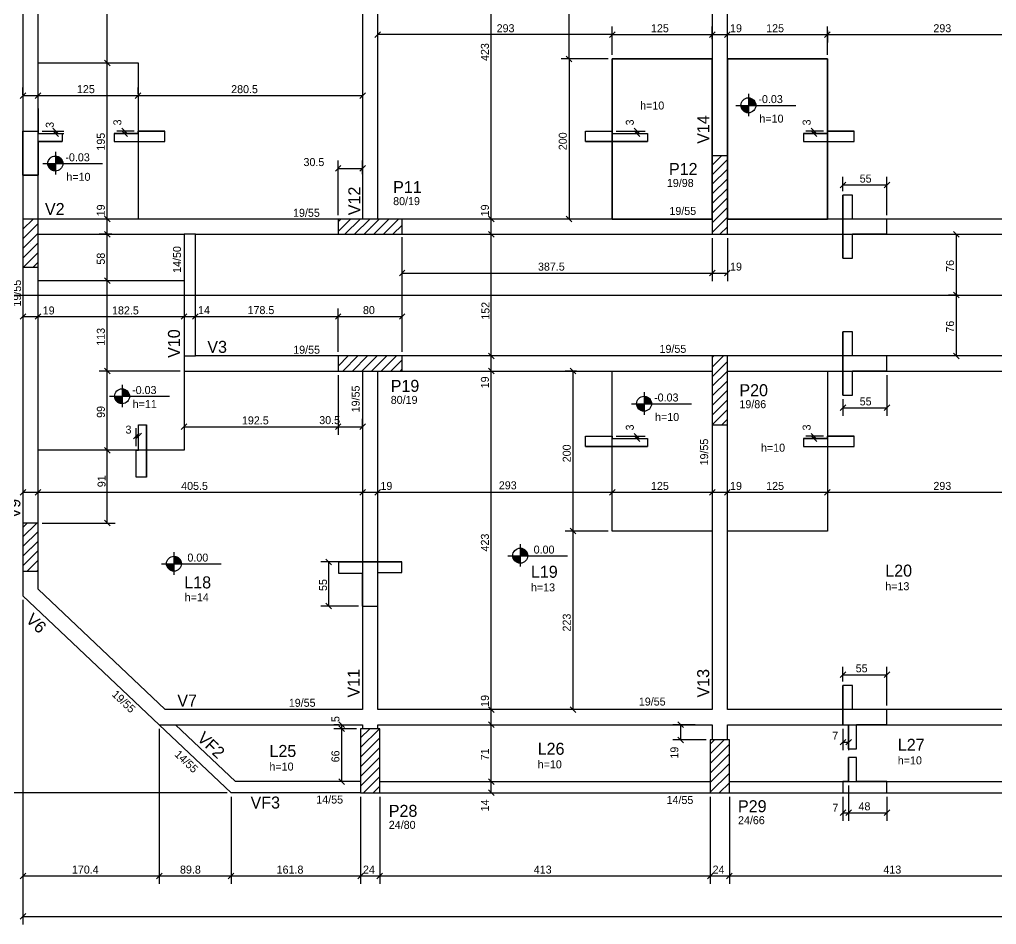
# Model space of a CAD drawing. Header units: metres. Extents: x 1005 to 7189, y 1013 to 3983.
# Drawn here: x 1665 to 2886, y 2075 to 3205 of the extents above; entities that cross this region are included whole.
import ezdxf

# ---------------------------------------------------------------- set-up
doc = ezdxf.new("R2010")
doc.units = ezdxf.units.M
for name, color, linetype in [('2', 2, 'Continuous'), ('3', 3, 'Continuous'), ('4', 4, 'Continuous'), ('6', 6, 'Continuous'), ('7', 7, 'Continuous'), ('8', 8, 'Continuous'), ('9', 9, 'Continuous')]:
    doc.layers.add(name, color=color, linetype=linetype)

msp = doc.modelspace()

# ---------------------------------------------------------------- linework, layer by layer
at = {"layer": '2', "linetype": 'Continuous'}
for p, q in [((2116.312034, 3190.164136), (2109.240966, 3183.093068)), ((2402.240966, 3183.093068), (2409.312034, 3190.164136)), ((2409.312034, 3190.164136), (2402.240966, 3183.093068)), ((2527.240966, 3183.093068), (2534.312034, 3190.164136)), ((2527.240966, 3183.093068), (2534.312034, 3190.164136)), ((2546.240966, 3183.093068), (2553.312034, 3190.164136)), ((2546.240966, 3183.093068), (2553.312034, 3190.164136)), ((2671.240966, 3183.093068), (2678.312034, 3190.164136)), ((2671.240966, 3183.093068), (2678.312034, 3190.164136)), ((1778.147856, 3147.650966), (1771.076788, 3154.722034)), ((1778.147856, 3147.650966), (1771.076788, 3154.722034)), ((2348.463214, 3159.722034), (2355.534282, 3152.650966)), ((2355.534282, 3152.650966), (2348.463214, 3159.722034)), ((1665.740966, 3106.960773), (1672.812034, 3114.03184)), ((1684.740966, 3106.960773), (1691.812034, 3114.03184)), ((1684.740966, 3106.960773), (1691.812034, 3114.03184)), ((1809.740966, 3106.960773), (1816.812034, 3114.03184)), ((1809.740966, 3106.960773), (1816.812034, 3114.03184)), ((2090.240966, 3106.960773), (2097.312034, 3114.03184)), ((1706.710539, 3069.537915), (1713.781607, 3062.466848)), ((1706.710539, 3066.537915), (1713.781607, 3059.466848)), ((1792.928968, 3069.537915), (1800.000036, 3062.466848)), ((1792.928968, 3066.537915), (1800.000036, 3059.466848)), ((2433.408172, 3069.537915), (2440.47924, 3062.466848)), ((2433.408172, 3066.537915), (2440.47924, 3059.466848)), ((2654.428968, 3069.537915), (2661.500036, 3062.466848)), ((2654.428968, 3066.537915), (2661.500036, 3059.466848)), ((2059.740966, 3015.822901), (2066.812034, 3022.893968)), ((2090.240966, 3015.822901), (2097.312034, 3022.893968)), ((2690.656317, 2995.185182), (2697.727385, 3002.25625)), ((2745.656317, 2995.185182), (2752.727385, 3002.25625)), ((2540.2765, 2986.1865), (2540.2765, 2986.1865)), ((1778.147856, 2952.650966), (1771.076788, 2959.722034)), ((1778.147856, 2952.650966), (1771.076788, 2959.722034)), ((1778.147856, 2952.650966), (1771.076788, 2959.722034)), ((2258.206529, 2952.650966), (2251.135461, 2959.722034)), ((2258.206529, 2952.650966), (2251.135461, 2959.722034)), ((2348.463214, 2959.722034), (2355.534282, 2952.650966)), ((2103.2765, 2946.6865), (2103.2765, 2946.6865)), ((1778.147856, 2933.650966), (1771.076788, 2940.722034)), ((1778.147856, 2933.650966), (1771.076788, 2940.722034)), ((1778.147856, 2933.650966), (1771.076788, 2940.722034)), ((1778.147856, 2933.650966), (1771.076788, 2940.722034)), ((2258.206529, 2933.650966), (2251.135461, 2940.722034)), ((2258.206529, 2933.650966), (2251.135461, 2940.722034)), ((2839.606855, 2933.650966), (2832.535787, 2940.722034)), ((1678.7765, 2926.1865), (1678.7765, 2926.1865)), ((1778.147856, 2875.650966), (1771.076788, 2882.722034)), ((1778.147856, 2875.650966), (1771.076788, 2882.722034)), ((2139.740966, 2885.160857), (2146.812034, 2892.231925)), ((2139.740966, 2885.160857), (2146.812034, 2892.231925)), ((2527.240966, 2885.160857), (2534.312034, 2892.231925)), ((2527.240966, 2885.160857), (2534.312034, 2892.231925)), ((2546.240966, 2885.160857), (2553.312034, 2892.231925)), ((2839.606855, 2857.650966), (2832.535787, 2864.722034)), ((2839.606855, 2857.650966), (2832.535787, 2864.722034)), ((1665.740966, 2830.839352), (1672.812034, 2837.91042)), ((1684.740966, 2830.839352), (1691.812034, 2837.91042)), ((1684.740966, 2830.839352), (1691.812034, 2837.91042)), ((1867.240966, 2830.839352), (1874.312034, 2837.91042)), ((1867.240966, 2830.839352), (1874.312034, 2837.91042)), ((1881.240966, 2830.839352), (1888.312034, 2837.91042)), ((1881.240966, 2830.839352), (1888.312034, 2837.91042)), ((2059.740966, 2830.839352), (2066.812034, 2837.91042)), ((2059.740966, 2830.839352), (2066.812034, 2837.91042)), ((2139.740966, 2830.839352), (2146.812034, 2837.91042)), ((2258.206529, 2781.650966), (2251.135461, 2788.722034)), ((2258.206529, 2781.650966), (2251.135461, 2788.722034)), ((2839.606855, 2781.650966), (2832.535787, 2788.722034)), ((2103.2765, 2775.6865), (2103.2765, 2775.6865)), ((1778.147856, 2762.650966), (1771.076788, 2769.722034)), ((1778.147856, 2762.650966), (1771.076788, 2769.722034)), ((2258.206529, 2762.650966), (2251.135461, 2769.722034)), ((2258.206529, 2762.650966), (2251.135461, 2769.722034)), ((2360.503785, 2762.650966), (2353.432717, 2769.722034)), ((2540.2765, 2742.1865), (2540.2765, 2742.1865)), ((2690.656317, 2716.710104), (2697.727385, 2723.781172)), ((2745.656317, 2716.710104), (2752.727385, 2723.781172)), ((1867.240966, 2692.975555), (1874.312034, 2700.046623)), ((2059.740966, 2692.975555), (2066.812034, 2700.046623)), ((2059.740966, 2692.975555), (2066.812034, 2700.046623)), ((2090.240966, 2692.975555), (2097.312034, 2700.046623)), ((1807.290121, 2681.479203), (1814.361189, 2688.550271)), ((1810.290121, 2681.479203), (1817.361189, 2688.550271)), ((2433.408172, 2688.330735), (2440.47924, 2681.259667)), ((2654.428968, 2688.330735), (2661.500036, 2681.259667)), ((2433.408172, 2685.330735), (2440.47924, 2678.259667)), ((2654.428968, 2685.330735), (2661.500036, 2678.259667)), ((1778.147856, 2663.650966), (1771.076788, 2670.722034)), ((1778.147856, 2663.650966), (1771.076788, 2670.722034)), ((1665.740966, 2611.10755), (1672.812034, 2618.178618)), ((1684.740966, 2611.10755), (1691.812034, 2618.178618)), ((1684.740966, 2611.10755), (1691.812034, 2618.178618)), ((2090.240966, 2611.10755), (2097.312034, 2618.178618)), ((2090.240966, 2611.10755), (2097.312034, 2618.178618)), ((2109.240966, 2611.10755), (2116.312034, 2618.178618)), ((2109.240966, 2611.10755), (2116.312034, 2618.178618)), ((2109.240966, 2611.10755), (2116.312034, 2618.178618)), ((2402.240966, 2611.10755), (2409.312034, 2618.178618)), ((2402.240966, 2611.10755), (2409.312034, 2618.178618)), ((2527.240966, 2611.10755), (2534.312034, 2618.178618)), ((2527.240966, 2611.10755), (2534.312034, 2618.178618)), ((2527.240966, 2611.10755), (2534.312034, 2618.178618)), ((2546.240966, 2611.10755), (2553.312034, 2618.178618)), ((2546.240966, 2611.10755), (2553.312034, 2618.178618)), ((2546.240966, 2611.10755), (2553.312034, 2618.178618)), ((2671.240966, 2611.10755), (2678.312034, 2618.178618)), ((2671.240966, 2611.10755), (2678.312034, 2618.178618)), ((1778.147856, 2572.650966), (1771.076788, 2579.722034)), ((2360.503785, 2562.650966), (2353.432717, 2569.722034)), ((2360.503785, 2562.650966), (2353.432717, 2569.722034)), ((1678.7765, 2546.1865), (1678.7765, 2546.1865)), ((2055.134486, 2524.02945), (2048.063419, 2531.100517)), ((2055.134486, 2469.02945), (2048.063419, 2476.100517)), ((2690.656317, 2383.150481), (2697.727385, 2390.221549)), ((2745.656317, 2383.150481), (2752.727385, 2390.221549)), ((2258.206529, 2339.650966), (2251.135461, 2346.722034)), ((2258.206529, 2339.650966), (2251.135461, 2346.722034)), ((2360.503785, 2339.650966), (2353.432717, 2346.722034)), ((2071.37992, 2320.650966), (2064.308852, 2327.722034)), ((2071.37992, 2315.650966), (2064.308852, 2322.722034)), ((2071.37992, 2315.650966), (2064.308852, 2322.722034)), ((2258.206529, 2320.650966), (2251.135461, 2327.722034)), ((2258.206529, 2320.650966), (2251.135461, 2327.722034)), ((2495.049164, 2320.650966), (2487.978096, 2327.722034)), ((2495.049164, 2301.650966), (2487.978096, 2308.722034)), ((2690.656317, 2298.857346), (2697.727385, 2305.928414)), ((2697.656317, 2298.857346), (2704.727385, 2305.928414)), ((2103.2765, 2279.1865), (2103.2765, 2279.1865)), ((2540.2765, 2272.1865), (2540.2765, 2272.1865)), ((2071.37992, 2249.650966), (2064.308852, 2256.722034)), ((2258.206529, 2249.650966), (2251.135461, 2256.722034)), ((2258.206529, 2249.650966), (2251.135461, 2256.722034)), ((2258.206529, 2235.650966), (2251.135461, 2242.722034)), ((2690.656317, 2210.655742), (2697.727385, 2217.72681)), ((2697.656317, 2210.655742), (2704.727385, 2217.72681)), ((2697.656317, 2210.655742), (2704.727385, 2217.72681)), ((2745.656317, 2210.655742), (2752.727385, 2217.72681)), ((1665.740966, 2131.599585), (1672.812034, 2138.670652)), ((1836.13726, 2131.599585), (1843.208328, 2138.670652)), ((1836.13726, 2131.599585), (1843.208328, 2138.670652)), ((1925.938159, 2131.599585), (1933.009226, 2138.670652)), ((1925.938159, 2131.599585), (1933.009226, 2138.670652)), ((2087.740966, 2131.599585), (2094.812034, 2138.670652)), ((2087.740966, 2131.599585), (2094.812034, 2138.670652)), ((2111.740966, 2131.599585), (2118.812034, 2138.670652)), ((2111.740966, 2131.599585), (2118.812034, 2138.670652)), ((2524.740966, 2131.599585), (2531.812034, 2138.670652)), ((2524.740966, 2131.599585), (2531.812034, 2138.670652)), ((2548.740966, 2131.599585), (2555.812034, 2138.670652)), ((2548.740966, 2131.599585), (2555.812034, 2138.670652)), ((1665.740966, 2081.036197), (1672.812034, 2088.107265))]:
    msp.add_line(p, q, dxfattribs=at)
at = {"layer": '3', "linetype": 'Continuous'}
for p, q in [((2576.011212, 3112.743826), (2576.011212, 3084.534858)), ((2576.011212, 3107.639442), (2576.011212, 3088.889442)), ((2576.011212, 3107.183931), (2578.898056, 3107.183931)), ((2576.011212, 3106.589294), (2580.322559, 3106.589294)), ((2576.011212, 3105.994658), (2581.315406, 3105.994658)), ((2576.011212, 3105.400012), (2582.091852, 3105.400012)), ((2576.011212, 3104.80542), (2582.727356, 3104.80542)), ((2576.011212, 3104.210783), (2583.259113, 3104.210783)), ((2576.011212, 3103.616137), (2583.708616, 3103.616137)), ((2576.011212, 3103.0215), (2584.089633, 3103.0215)), ((2576.011212, 3102.426864), (2584.411498, 3102.426864)), ((2576.011212, 3101.832227), (2584.680791, 3101.832227)), ((2560.367651, 3098.264442), (2635.138972, 3098.264442)), ((2576.011177, 3097.669841), (2566.636177, 3097.669841)), ((2566.636212, 3098.264442), (2585.386212, 3098.264442)), ((2576.011177, 3097.075204), (2566.711922, 3097.075204)), ((2576.011177, 3096.480567), (2566.807445, 3096.480567)), ((2576.011177, 3095.88593), (2566.942914, 3095.88593)), ((2576.011177, 3095.291329), (2567.120119, 3095.291329)), ((2576.011177, 3094.696657), (2567.341598, 3094.696657)), ((2576.011177, 3094.102056), (2567.610891, 3094.102056)), ((2576.011177, 3093.507419), (2567.932756, 3093.507419)), ((2576.011177, 3092.912782), (2568.313773, 3092.912782)), ((2576.011177, 3092.318145), (2568.763311, 3092.318145)), ((2576.011177, 3091.723544), (2569.295033, 3091.723544)), ((2576.011177, 3091.128863), (2569.930537, 3091.128863)), ((2576.011177, 3090.534262), (2570.706983, 3090.534262)), ((2576.011177, 3089.939625), (2571.69983, 3089.939625)), ((2576.011212, 3101.23759), (2584.90227, 3101.23759)), ((2576.011212, 3100.642989), (2585.079475, 3100.642989)), ((2576.011212, 3100.048352), (2585.214909, 3100.048352)), ((2576.011212, 3099.453715), (2585.310467, 3099.453715)), ((2576.011212, 3098.859079), (2585.386212, 3098.859079)), ((2576.011177, 3089.344988), (2573.124369, 3089.344988)), ((1709.765256, 3040.016609), (1709.765256, 3011.807641)), ((1709.765256, 3034.912225), (1709.765256, 3016.162225)), ((1709.765256, 3034.456715), (1712.6521, 3034.456715)), ((1709.765256, 3033.862078), (1714.076603, 3033.862078)), ((1709.765256, 3033.267441), (1715.06945, 3033.267441)), ((1709.765256, 3032.672795), (1715.845896, 3032.672795)), ((1709.765256, 3032.078203), (1716.4814, 3032.078203)), ((1709.765256, 3031.483566), (1717.013157, 3031.483566)), ((1709.765256, 3030.888921), (1717.46266, 3030.888921)), ((1709.765256, 3030.294284), (1717.843677, 3030.294284)), ((1709.765256, 3029.699647), (1718.165542, 3029.699647)), ((1709.765256, 3029.10501), (1718.434835, 3029.10501)), ((1709.765256, 3028.510373), (1718.656314, 3028.510373)), ((2530.7765, 3023.629926), (2542.333074, 3035.1865)), ((2530.7765, 3011.609111), (2549.7765, 3030.609111)), ((1694.121695, 3025.537225), (1768.893016, 3025.537225)), ((1709.765221, 3024.942624), (1700.390221, 3024.942624)), ((1700.390256, 3025.537225), (1719.140256, 3025.537225)), ((1709.765221, 3024.347987), (1700.465966, 3024.347987)), ((1709.765221, 3023.753351), (1700.561489, 3023.753351)), ((1709.765221, 3023.158714), (1700.696958, 3023.158714)), ((1709.765221, 3022.564113), (1700.874163, 3022.564113)), ((1709.765221, 3021.96944), (1701.095642, 3021.96944)), ((1709.765221, 3021.374839), (1701.364935, 3021.374839)), ((1709.765221, 3020.780202), (1701.6868, 3020.780202)), ((1709.765221, 3020.185565), (1702.067817, 3020.185565)), ((1709.765221, 3019.590929), (1702.517355, 3019.590929)), ((1709.765221, 3018.996328), (1703.049077, 3018.996328)), ((1709.765221, 3018.401646), (1703.684581, 3018.401646)), ((1709.765221, 3017.807045), (1704.461027, 3017.807045)), ((1709.765221, 3017.212408), (1705.453874, 3017.212408)), ((1709.765221, 3016.617772), (1706.878413, 3016.617772)), ((1709.765256, 3027.915772), (1718.833519, 3027.915772)), ((1709.765256, 3027.321136), (1718.968953, 3027.321136)), ((1709.765256, 3026.726499), (1719.064511, 3026.726499)), ((1709.765256, 3026.131862), (1719.140256, 3026.131862)), ((2530.7765, 2999.588296), (2549.7765, 3018.588296)), ((2530.7765, 2987.567481), (2549.7765, 3006.567481)), ((2530.7765, 2975.546665), (2549.7765, 2994.546665)), ((2530.7765, 2963.52585), (2549.7765, 2982.52585)), ((2530.7765, 2951.505035), (2549.7765, 2970.505035)), ((1669.2765, 2943.48292), (1681.98008, 2956.1865)), ((1669.2765, 2955.503735), (1669.959265, 2956.1865)), ((2063.2765, 2940.796015), (2078.666985, 2956.1865)), ((2063.2765, 2952.816831), (2066.646169, 2956.1865)), ((2071.6878, 2937.1865), (2090.6878, 2956.1865)), ((2083.708615, 2937.1865), (2102.708615, 2956.1865)), ((2095.72943, 2937.1865), (2114.72943, 2956.1865)), ((2107.750246, 2937.1865), (2126.750246, 2956.1865)), ((2119.771061, 2937.1865), (2138.771061, 2956.1865)), ((2530.7765, 2939.48422), (2549.7765, 2958.48422)), ((1669.2765, 2931.462104), (1688.2765, 2950.462104)), ((2131.791876, 2937.1865), (2143.2765, 2948.671124)), ((2540.499596, 2937.1865), (2549.7765, 2946.463404)), ((1669.2765, 2919.441289), (1688.2765, 2938.441289)), ((1669.2765, 2907.420474), (1688.2765, 2926.420474)), ((1670.063341, 2896.1865), (1688.2765, 2914.399659)), ((1682.084157, 2896.1865), (1688.2765, 2902.378843)), ((2063.2765, 2772.504602), (2075.958398, 2785.1865)), ((2063.2765, 2784.525417), (2063.937583, 2785.1865)), ((2068.979214, 2766.1865), (2087.979214, 2785.1865)), ((2081.000029, 2766.1865), (2100.000029, 2785.1865)), ((2093.020844, 2766.1865), (2112.020844, 2785.1865)), ((2105.04166, 2766.1865), (2124.04166, 2785.1865)), ((2117.062475, 2766.1865), (2136.062475, 2785.1865)), ((2530.7765, 2771.192806), (2544.770194, 2785.1865)), ((2530.7765, 2783.213621), (2532.749379, 2785.1865)), ((2129.08329, 2766.1865), (2143.2765, 2780.37971)), ((2530.7765, 2759.17199), (2549.7765, 2778.17199)), ((2141.104105, 2766.1865), (2143.2765, 2768.358895)), ((2530.7765, 2747.151175), (2549.7765, 2766.151175)), ((1793.185336, 2749.13424), (1793.185336, 2720.925273)), ((2530.7765, 2735.13036), (2549.7765, 2754.13036)), ((1793.185336, 2744.029856), (1793.185336, 2725.279856)), ((1793.185336, 2743.574346), (1796.07218, 2743.574346)), ((1793.185336, 2742.979709), (1797.496683, 2742.979709)), ((1793.185336, 2742.385072), (1798.489529, 2742.385072)), ((1793.185336, 2741.790427), (1799.265975, 2741.790427)), ((1793.185336, 2741.195834), (1799.90148, 2741.195834)), ((1793.185336, 2740.601198), (1800.433237, 2740.601198)), ((1793.185336, 2740.006552), (1800.882739, 2740.006552)), ((1793.185336, 2739.411915), (1801.263756, 2739.411915)), ((1793.185336, 2738.817278), (1801.585621, 2738.817278)), ((1793.185336, 2738.222642), (1801.854915, 2738.222642)), ((1793.185336, 2737.628005), (1802.076394, 2737.628005)), ((1793.185336, 2737.033404), (1802.253598, 2737.033404)), ((1793.185336, 2736.438767), (1802.389032, 2736.438767)), ((1793.185336, 2735.84413), (1802.48459, 2735.84413)), ((2445.612443, 2739.83515), (2445.612443, 2711.626182)), ((2530.7765, 2723.109544), (2549.7765, 2742.109544)), ((1777.541774, 2734.654856), (1852.313095, 2734.654856)), ((1793.1853, 2734.060255), (1783.8103, 2734.060255)), ((1783.810336, 2734.654856), (1802.560336, 2734.654856)), ((1793.1853, 2733.465619), (1783.886046, 2733.465619)), ((1793.1853, 2732.870982), (1783.981568, 2732.870982)), ((1793.1853, 2732.276345), (1784.117038, 2732.276345)), ((1793.1853, 2731.681744), (1784.294242, 2731.681744)), ((1793.1853, 2731.087071), (1784.515721, 2731.087071)), ((1793.1853, 2730.49247), (1784.785015, 2730.49247)), ((1793.1853, 2729.897834), (1785.10688, 2729.897834)), ((1793.1853, 2729.303197), (1785.487897, 2729.303197)), ((1793.1853, 2728.70856), (1785.937435, 2728.70856)), ((1793.1853, 2728.113959), (1786.469156, 2728.113959)), ((1793.1853, 2727.519277), (1787.104661, 2727.519277)), ((1793.1853, 2726.924676), (1787.881107, 2726.924676)), ((1793.1853, 2726.33004), (1788.873953, 2726.33004)), ((1793.1853, 2725.735403), (1790.298492, 2725.735403)), ((1793.185336, 2735.249493), (1802.560336, 2735.249493)), ((2429.968882, 2725.355766), (2504.740203, 2725.355766)), ((2445.612407, 2724.761165), (2436.237407, 2724.761165)), ((2436.237443, 2725.355766), (2454.987443, 2725.355766)), ((2445.612407, 2724.166528), (2436.313153, 2724.166528)), ((2445.612407, 2723.571891), (2436.408675, 2723.571891)), ((2445.612443, 2734.730766), (2445.612443, 2715.980766)), ((2445.612443, 2734.275255), (2448.499287, 2734.275255)), ((2445.612443, 2733.680618), (2449.92379, 2733.680618)), ((2445.612443, 2733.085982), (2450.916636, 2733.085982)), ((2445.612443, 2732.491336), (2451.693082, 2732.491336)), ((2445.612443, 2731.896744), (2452.328587, 2731.896744)), ((2445.612443, 2731.302107), (2452.860344, 2731.302107)), ((2445.612443, 2730.707461), (2453.309846, 2730.707461)), ((2445.612443, 2730.112824), (2453.690863, 2730.112824)), ((2445.612443, 2729.518188), (2454.012728, 2729.518188)), ((2445.612443, 2728.923551), (2454.282022, 2728.923551)), ((2445.612443, 2728.328914), (2454.503501, 2728.328914)), ((2445.612443, 2727.734313), (2454.680706, 2727.734313)), ((2445.612443, 2727.139676), (2454.816139, 2727.139676)), ((2445.612443, 2726.545039), (2454.911697, 2726.545039)), ((2445.612443, 2725.950403), (2454.987443, 2725.950403)), ((2530.7765, 2711.088729), (2549.7765, 2730.088729)), ((2445.612407, 2722.977254), (2436.544145, 2722.977254)), ((2445.612407, 2722.382653), (2436.721349, 2722.382653)), ((2445.612407, 2721.787981), (2436.942828, 2721.787981)), ((2445.612407, 2721.19338), (2437.212122, 2721.19338)), ((2445.612407, 2720.598743), (2437.533987, 2720.598743)), ((2445.612407, 2720.004106), (2437.915004, 2720.004106)), ((2445.612407, 2719.409469), (2438.364542, 2719.409469)), ((2445.612407, 2718.814868), (2438.896263, 2718.814868)), ((2445.612407, 2718.220187), (2439.531768, 2718.220187)), ((2445.612407, 2717.625586), (2440.308214, 2717.625586)), ((2445.612407, 2717.030949), (2441.30106, 2717.030949)), ((2445.612407, 2716.436312), (2442.725599, 2716.436312)), ((2530.895086, 2699.1865), (2549.7765, 2718.067914)), ((2542.915901, 2699.1865), (2549.7765, 2706.047099)), ((1669.2765, 2558.816831), (1686.646169, 2576.1865)), ((1669.2765, 2570.837646), (1674.625354, 2576.1865)), ((1669.2765, 2546.796015), (1688.2765, 2565.796015)), ((1669.2765, 2534.7752), (1688.2765, 2553.7752)), ((1669.2765, 2522.754385), (1688.2765, 2541.754385)), ((1858.059721, 2539.921061), (1858.059721, 2511.712093)), ((2290.847305, 2549.937367), (2290.847305, 2521.728399)), ((2290.847305, 2544.832983), (2290.847305, 2526.082983)), ((2290.847305, 2544.377473), (2293.734149, 2544.377473)), ((2290.847305, 2543.782836), (2295.158652, 2543.782836)), ((2290.847305, 2543.188199), (2296.151498, 2543.188199)), ((2290.847305, 2542.593553), (2296.927944, 2542.593553)), ((2290.847305, 2541.998961), (2297.563449, 2541.998961)), ((2290.847305, 2541.404324), (2298.095206, 2541.404324)), ((2290.847305, 2540.809679), (2298.544708, 2540.809679)), ((2290.847305, 2540.215042), (2298.925725, 2540.215042)), ((1674.72943, 2516.1865), (1688.2765, 2529.73357)), ((1858.059721, 2534.816677), (1858.059721, 2516.066677)), ((1858.059721, 2534.361167), (1860.946565, 2534.361167)), ((1858.059721, 2533.76653), (1862.371068, 2533.76653)), ((1858.059721, 2533.171893), (1863.363915, 2533.171893)), ((1858.059721, 2532.577247), (1864.140361, 2532.577247)), ((1858.059721, 2531.982655), (1864.775866, 2531.982655)), ((1858.059721, 2531.388018), (1865.307622, 2531.388018)), ((1858.059721, 2530.793373), (1865.757125, 2530.793373)), ((1858.059721, 2530.198736), (1866.138142, 2530.198736)), ((1858.059721, 2529.604099), (1866.460007, 2529.604099)), ((1858.059721, 2529.009462), (1866.7293, 2529.009462)), ((1858.059721, 2528.414825), (1866.950779, 2528.414825)), ((1858.059721, 2527.820224), (1867.127984, 2527.820224)), ((2275.203743, 2535.457983), (2349.975064, 2535.457983)), ((2290.847269, 2534.863382), (2281.472269, 2534.863382)), ((2281.472305, 2535.457983), (2300.222305, 2535.457983)), ((2290.847269, 2534.268745), (2281.548015, 2534.268745)), ((2290.847269, 2533.674109), (2281.643537, 2533.674109)), ((2290.847269, 2533.079472), (2281.779007, 2533.079472)), ((2290.847269, 2532.484871), (2281.956211, 2532.484871)), ((2290.847269, 2531.890198), (2282.17769, 2531.890198)), ((2290.847269, 2531.295597), (2282.446984, 2531.295597)), ((2290.847269, 2530.70096), (2282.768849, 2530.70096)), ((2290.847269, 2530.106323), (2283.149866, 2530.106323)), ((2290.847269, 2529.511687), (2283.599404, 2529.511687)), ((2290.847269, 2528.917086), (2284.131125, 2528.917086)), ((2290.847269, 2528.322404), (2284.76663, 2528.322404)), ((2290.847269, 2527.727803), (2285.543076, 2527.727803)), ((2290.847305, 2539.620405), (2299.24759, 2539.620405)), ((2290.847305, 2539.025768), (2299.516884, 2539.025768)), ((2290.847305, 2538.431131), (2299.738363, 2538.431131)), ((2290.847305, 2537.83653), (2299.915567, 2537.83653)), ((2290.847305, 2537.241894), (2300.051001, 2537.241894)), ((2290.847305, 2536.647257), (2300.146559, 2536.647257)), ((2290.847305, 2536.05262), (2300.222305, 2536.05262)), ((1686.750246, 2516.1865), (1688.2765, 2517.712754)), ((1842.41616, 2525.441677), (1917.187481, 2525.441677)), ((1858.059686, 2524.847076), (1848.684686, 2524.847076)), ((1848.684721, 2525.441677), (1867.434721, 2525.441677)), ((1858.059686, 2524.252439), (1848.760431, 2524.252439)), ((1858.059686, 2523.657803), (1848.855954, 2523.657803)), ((1858.059686, 2523.063166), (1848.991423, 2523.063166)), ((1858.059686, 2522.468565), (1849.168628, 2522.468565)), ((1858.059686, 2521.873892), (1849.390107, 2521.873892)), ((1858.059686, 2521.279291), (1849.6594, 2521.279291)), ((1858.059686, 2520.684654), (1849.981266, 2520.684654)), ((1858.059686, 2520.090018), (1850.362282, 2520.090018)), ((1858.059686, 2519.495381), (1850.811821, 2519.495381)), ((1858.059686, 2518.90078), (1851.343542, 2518.90078)), ((1858.059686, 2518.306098), (1851.979046, 2518.306098)), ((1858.059686, 2517.711497), (1852.755492, 2517.711497)), ((1858.059686, 2517.11686), (1853.748339, 2517.11686)), ((1858.059686, 2516.522224), (1855.172878, 2516.522224)), ((1858.059721, 2527.225588), (1867.263418, 2527.225588)), ((1858.059721, 2526.630951), (1867.358976, 2526.630951)), ((1858.059721, 2526.036314), (1867.434721, 2526.036314)), ((2290.847269, 2527.133166), (2286.535922, 2527.133166)), ((2290.847269, 2526.53853), (2287.960461, 2526.53853)), ((1839.672794, 2324.1865), (1929.473693, 2239.1865)), ((1860.038596, 2324.1865), (1935.048758, 2253.1865)), ((2091.2765, 2295.63036), (2114.83264, 2319.1865)), ((2091.2765, 2307.651175), (2102.811825, 2319.1865)), ((2091.2765, 2283.609544), (2115.2765, 2307.609544)), ((2528.2765, 2287.860194), (2545.602806, 2305.1865)), ((2528.2765, 2299.88101), (2533.58199, 2305.1865)), ((2528.2765, 2275.839379), (2552.2765, 2299.839379)), ((2091.2765, 2271.588729), (2115.2765, 2295.588729)), ((2091.2765, 2259.567914), (2115.2765, 2283.567914)), ((2528.2765, 2263.818564), (2552.2765, 2287.818564)), ((2091.2765, 2247.547099), (2115.2765, 2271.547099)), ((2528.2765, 2251.797749), (2552.2765, 2275.797749)), ((2094.936717, 2239.1865), (2115.2765, 2259.526283)), ((2528.2765, 2239.776933), (2552.2765, 2263.776933)), ((2091.2765, 2253.1865), (1935.048758, 2253.1865)), ((2106.957532, 2239.1865), (2115.2765, 2247.505468)), ((2115.2765, 2253.1865), (2528.2765, 2253.1865)), ((2539.706882, 2239.1865), (2552.2765, 2251.756118)), ((2552.2765, 2253.1865), (2965.2765, 2253.1865)), ((2091.2765, 2239.1865), (1929.473693, 2239.1865)), ((2115.2765, 2239.1865), (2528.2765, 2239.1865)), ((2551.727697, 2239.1865), (2552.2765, 2239.735303)), ((2552.2765, 2239.1865), (2965.2765, 2239.1865))]:
    msp.add_line(p, q, dxfattribs=at)
for points in [[(1669.2765, 3388.6865), (1669.2765, 2956.1865)], [(1688.2765, 2956.1865), (1688.2765, 3379.1865)], [(2093.7765, 3379.1865), (2093.7765, 2956.1865)], [(2112.7765, 2956.1865), (2112.7765, 3379.1865)], [(2530.7765, 3379.1865), (2530.7765, 3035.1865)], [(2549.7765, 3035.1865), (2549.7765, 3379.1865)], [(1877.7765, 2956.1865), (1688.2765, 2956.1865)], [(2063.2765, 2956.1865), (1877.7765, 2956.1865)], [(2530.7765, 2956.1865), (2143.2765, 2956.1865)], [(2967.7765, 2956.1865), (2549.7765, 2956.1865)], [(1688.2765, 2937.1865), (1870.7765, 2937.1865)], [(1870.7765, 2937.1865), (1870.7765, 2766.1865)], [(1884.7765, 2937.1865), (1870.7765, 2937.1865)], [(1884.7765, 2937.1865), (2063.2765, 2937.1865)], [(1884.7765, 2785.1865), (1884.7765, 2937.1865)], [(2143.2765, 2937.1865), (2530.7765, 2937.1865)], [(2549.7765, 2937.1865), (2967.7765, 2937.1865)], [(1669.2765, 2896.1865), (1669.2765, 2576.1865)], [(1688.2765, 2576.1865), (1688.2765, 2896.1865)], [(1870.7765, 2785.1865), (1884.7765, 2785.1865)], [(2063.2765, 2785.1865), (1884.7765, 2785.1865)], [(2530.7765, 2785.1865), (2143.2765, 2785.1865)], [(2967.7765, 2785.1865), (2549.7765, 2785.1865)], [(1870.7765, 2766.1865), (2063.2765, 2766.1865)], [(2093.7765, 2766.1865), (2093.7765, 2343.1865)], [(2112.7765, 2343.1865), (2112.7765, 2766.1865)], [(2143.2765, 2766.1865), (2530.7765, 2766.1865)], [(2549.7765, 2766.1865), (2967.7765, 2766.1865)], [(2530.7765, 2699.1865), (2530.7765, 2343.1865)], [(2549.7765, 2343.1865), (2549.7765, 2699.1865)], [(1669.2765, 2516.1865), (1669.2765, 2485.477649)], [(1688.2765, 2493.654923), (1688.2765, 2516.1865)], [(1847.239108, 2343.1865), (1688.2765, 2493.654923)], [(1669.2765, 2485.477649), (1839.672794, 2324.1865)], [(2093.7765, 2343.1865), (1847.239108, 2343.1865)], [(2530.7765, 2343.1865), (2112.7765, 2343.1865)], [(2967.7765, 2343.1865), (2549.7765, 2343.1865)], [(1839.672794, 2324.1865), (2093.7765, 2324.1865)], [(2093.7765, 2324.1865), (2093.7765, 2319.1865)], [(2112.7765, 2324.1865), (2530.7765, 2324.1865)], [(2112.7765, 2319.1865), (2112.7765, 2324.1865)], [(2530.7765, 2324.1865), (2530.7765, 2305.1865)], [(2549.7765, 2324.1865), (2967.7765, 2324.1865)], [(2549.7765, 2305.1865), (2549.7765, 2324.1865)]]:
    msp.add_lwpolyline(points, dxfattribs=at)
at = {"layer": '3'}
for points in [[(1688.2765, 3151.1865), (1813.2765, 3151.1865), (1813.2765, 2956.1865), (1688.2765, 2956.1865), (1688.2765, 3151.1865)], [(2530.7765, 3156.1865), (2405.7765, 3156.1865), (2405.7765, 2956.1865), (2530.7765, 2956.1865), (2530.7765, 3156.1865)], [(2549.7765, 3156.1865), (2674.7765, 3156.1865), (2674.7765, 2956.1865), (2549.7765, 2956.1865), (2549.7765, 3156.1865)], [(1688.2765, 2879.1865), (1870.7765, 2879.1865), (1870.7765, 2667.1865), (1688.2765, 2667.1865), (1688.2765, 2879.1865)], [(2530.7765, 2566.1865), (2405.7765, 2566.1865), (2405.7765, 2766.1865), (2530.7765, 2766.1865), (2530.7765, 2566.1865)], [(2549.7765, 2766.1865), (2674.7765, 2766.1865), (2674.7765, 2566.1865), (2549.7765, 2566.1865), (2549.7765, 2766.1865)]]:
    msp.add_lwpolyline(points, dxfattribs=at)
at = {"layer": '3', "linetype": 'Continuous'}
for centre in [(2576.011212, 3098.264442), (1709.765256, 3025.537225), (1793.185336, 2734.654856), (2445.612443, 2725.355766), (2290.847305, 2535.457983), (1858.059721, 2525.441677)]:
    msp.add_circle(centre, 9.375, dxfattribs=at)
at = {"layer": '6', "linetype": 'Continuous'}
for p, q in [((1688.2765, 3094.530036), (1688.2765, 3063.002381)), ((1669.2765, 3066.002381), (1669.2765, 3066.002381)), ((1669.2765, 3066.002381), (1688.2765, 3066.002381)), ((1669.2765, 3054.002381), (1669.2765, 3066.002381)), ((1688.2765, 3066.002381), (1688.2765, 3063.002381)), ((1813.2765, 3066.002381), (1846.807957, 3066.002381)), ((1813.2765, 3063.002381), (1813.2765, 3066.002381)), ((1832.2765, 3066.002381), (1832.2765, 3066.002381)), ((2372.245043, 3066.002381), (2405.7765, 3066.002381)), ((2386.7765, 3066.002381), (2386.7765, 3066.002381)), ((2405.7765, 3063.002381), (2405.7765, 3066.002381)), ((2674.7765, 3066.002381), (2708.307957, 3066.002381)), ((2674.7765, 3063.002381), (2674.7765, 3066.002381)), ((2693.7765, 3066.002381), (2693.7765, 3066.002381)), ((1669.2765, 3011.002381), (1669.2765, 3054.002381)), ((1669.2765, 3054.002381), (1669.2765, 3054.002381)), ((1688.2765, 3063.002381), (1718.2765, 3063.002381)), ((1688.2765, 3053.002381), (1718.2765, 3053.002381)), ((1688.2765, 3053.002381), (1688.2765, 3011.002381)), ((1783.2765, 3063.002381), (1813.2765, 3063.002381)), ((1783.2765, 3053.002381), (1846.807957, 3053.002381)), ((2372.245043, 3053.002381), (2450.131708, 3053.002381)), ((2405.7765, 3063.002381), (2450.131708, 3063.002381)), ((2644.7765, 3063.002381), (2674.7765, 3063.002381)), ((2644.7765, 3053.002381), (2708.307957, 3053.002381)), ((1669.2765, 3011.002381), (1688.2765, 3011.002381)), ((2694.191851, 2956.1865), (2694.191851, 2986.1865)), ((2706.191851, 2956.1865), (2706.191851, 2986.1865)), ((2694.191851, 2937.1865), (2694.191851, 2956.1865)), ((2749.191851, 2956.1865), (2706.191851, 2956.1865)), ((2749.191851, 2937.1865), (2749.191851, 2956.1865)), ((2694.191851, 2907.1865), (2694.191851, 2937.1865)), ((2706.191851, 2907.1865), (2706.191851, 2937.1865)), ((2749.191851, 2937.1865), (2706.191851, 2937.1865)), ((2694.191851, 2785.1865), (2694.191851, 2815.1865)), ((2706.191851, 2785.1865), (2706.191851, 2815.1865)), ((2694.191851, 2766.1865), (2694.191851, 2785.1865)), ((2749.191851, 2785.1865), (2706.191851, 2785.1865)), ((2749.191851, 2766.1865), (2749.191851, 2785.1865)), ((2694.191851, 2736.1865), (2694.191851, 2766.1865)), ((2706.191851, 2736.1865), (2706.191851, 2766.1865)), ((2749.191851, 2766.1865), (2706.191851, 2766.1865)), ((1813.825655, 2667.1865), (1813.825655, 2699.081767)), ((1823.825655, 2633.655043), (1823.825655, 2699.081767)), ((2372.245043, 2684.795201), (2405.7765, 2684.795201)), ((2386.7765, 2684.795201), (2386.7765, 2684.795201)), ((2405.7765, 2681.795201), (2405.7765, 2684.795201)), ((2405.7765, 2681.795201), (2450.131708, 2681.795201)), ((2644.7765, 2681.795201), (2674.7765, 2681.795201)), ((2674.7765, 2684.795201), (2708.307957, 2684.795201)), ((2674.7765, 2681.795201), (2674.7765, 2684.795201)), ((2693.7765, 2684.795201), (2693.7765, 2684.795201)), ((1810.825655, 2633.655043), (1810.825655, 2667.1865)), ((1813.825655, 2667.1865), (1810.825655, 2667.1865)), ((2372.245043, 2671.795201), (2450.131708, 2671.795201)), ((2644.7765, 2671.795201), (2708.307957, 2671.795201)), ((1810.825655, 2648.1865), (1810.825655, 2648.1865)), ((2063.7765, 2527.564984), (2093.7765, 2527.564984)), ((2093.7765, 2527.564984), (2112.7765, 2527.564984)), ((2112.7765, 2527.564984), (2142.7765, 2527.564984)), ((2063.7765, 2513.564984), (2093.7765, 2513.564984)), ((2093.7765, 2472.564984), (2093.7765, 2513.564984)), ((2112.7765, 2472.564984), (2112.7765, 2514.564984)), ((2112.7765, 2514.564984), (2142.7765, 2514.564984)), ((2093.7765, 2472.564984), (2112.7765, 2472.564984)), ((2694.191851, 2343.1865), (2694.191851, 2373.1865)), ((2706.191851, 2343.1865), (2706.191851, 2373.1865)), ((2694.191851, 2324.1865), (2694.191851, 2343.1865)), ((2749.191851, 2343.1865), (2706.191851, 2343.1865)), ((2749.191851, 2324.1865), (2749.191851, 2343.1865)), ((2694.191851, 2324.1865), (2701.191851, 2324.1865)), ((2701.191851, 2324.1865), (2701.191851, 2324.1865)), ((2701.191851, 2294.1865), (2701.191851, 2324.1865)), ((2711.191851, 2294.1865), (2711.191851, 2324.1865)), ((2749.191851, 2324.1865), (2711.191851, 2324.1865)), ((2701.191851, 2283.1865), (2701.191851, 2283.1865)), ((2701.191851, 2253.1865), (2701.191851, 2283.1865)), ((2711.191851, 2253.1865), (2711.191851, 2283.1865)), ((2701.191851, 2253.1865), (2694.191851, 2253.1865)), ((2694.191851, 2253.1865), (2694.191851, 2239.1865)), ((2749.191851, 2253.1865), (2711.191851, 2253.1865)), ((2749.191851, 2239.1865), (2749.191851, 2253.1865)), ((2694.191851, 2239.1865), (2749.191851, 2239.1865))]:
    msp.add_line(p, q, dxfattribs=at)
at = {"layer": '7', "linetype": 'Continuous'}
for points in [[(2530.7765, 2937.1865), (2549.7765, 2937.1865), (2549.7765, 3035.1865), (2530.7765, 3035.1865), (2530.7765, 2937.1865)], [(1669.2765, 2896.1865), (1688.2765, 2896.1865), (1688.2765, 2956.1865), (1669.2765, 2956.1865), (1669.2765, 2896.1865)], [(2063.2765, 2937.1865), (2143.2765, 2937.1865), (2143.2765, 2956.1865), (2063.2765, 2956.1865), (2063.2765, 2937.1865)], [(2063.2765, 2766.1865), (2143.2765, 2766.1865), (2143.2765, 2785.1865), (2063.2765, 2785.1865), (2063.2765, 2766.1865)], [(2530.7765, 2699.1865), (2549.7765, 2699.1865), (2549.7765, 2785.1865), (2530.7765, 2785.1865), (2530.7765, 2699.1865)], [(1669.2765, 2516.1865), (1688.2765, 2516.1865), (1688.2765, 2576.1865), (1669.2765, 2576.1865), (1669.2765, 2516.1865)], [(2091.2765, 2239.1865), (2115.2765, 2239.1865), (2115.2765, 2319.1865), (2091.2765, 2319.1865), (2091.2765, 2239.1865)], [(2528.2765, 2239.1865), (2552.2765, 2239.1865), (2552.2765, 2305.1865), (2528.2765, 2305.1865), (2528.2765, 2239.1865)]]:
    msp.add_lwpolyline(points, dxfattribs=at)
at = {"layer": '8', "linetype": 'Continuous'}
for points in [[(1718.2765, 3053.002381), (1688.2765, 3053.002381), (1688.2765, 3011.002381), (1669.2765, 3011.002381), (1669.2765, 3066.002381), (1688.2765, 3066.002381), (1688.2765, 3063.002381), (1718.2765, 3063.002381), (1718.2765, 3053.002381)], [(1783.2765, 3053.002381), (1846.807957, 3053.002381), (1846.807957, 3066.002381), (1813.2765, 3066.002381), (1813.2765, 3063.002381), (1783.2765, 3063.002381), (1783.2765, 3053.002381)], [(2450.131708, 3053.002381), (2372.245043, 3053.002381), (2372.245043, 3066.002381), (2405.7765, 3066.002381), (2405.7765, 3063.002381), (2450.131708, 3063.002381), (2450.131708, 3053.002381)], [(2644.7765, 3053.002381), (2708.307957, 3053.002381), (2708.307957, 3066.002381), (2674.7765, 3066.002381), (2674.7765, 3063.002381), (2644.7765, 3063.002381), (2644.7765, 3053.002381)], [(2694.191851, 2907.1865), (2706.191851, 2907.1865), (2706.191851, 2937.1865), (2749.191851, 2937.1865), (2749.191851, 2956.1865), (2706.191851, 2956.1865), (2706.191851, 2986.1865), (2694.191851, 2986.1865), (2694.191851, 2907.1865)], [(2694.191851, 2736.1865), (2706.191851, 2736.1865), (2706.191851, 2766.1865), (2749.191851, 2766.1865), (2749.191851, 2785.1865), (2706.191851, 2785.1865), (2706.191851, 2815.1865), (2694.191851, 2815.1865), (2694.191851, 2736.1865)], [(1823.825655, 2699.081767), (1823.825655, 2633.655043), (1810.825655, 2633.655043), (1810.825655, 2667.1865), (1813.825655, 2667.1865), (1813.825655, 2699.081767), (1823.825655, 2699.081767)], [(2450.131708, 2671.795201), (2372.245043, 2671.795201), (2372.245043, 2684.795201), (2405.7765, 2684.795201), (2405.7765, 2681.795201), (2450.131708, 2681.795201), (2450.131708, 2671.795201)], [(2644.7765, 2671.795201), (2708.307957, 2671.795201), (2708.307957, 2684.795201), (2674.7765, 2684.795201), (2674.7765, 2681.795201), (2644.7765, 2681.795201), (2644.7765, 2671.795201)], [(2063.7765, 2527.564984), (2063.7765, 2513.564984), (2093.7765, 2513.564984), (2093.7765, 2472.564984), (2112.7765, 2472.564984), (2112.7765, 2514.564984), (2142.7765, 2514.564984), (2142.7765, 2527.564984), (2063.7765, 2527.564984)], [(2701.191851, 2294.1865), (2711.191851, 2294.1865), (2711.191851, 2324.1865), (2749.191851, 2324.1865), (2749.191851, 2343.1865), (2706.191851, 2343.1865), (2706.191851, 2373.1865), (2694.191851, 2373.1865), (2694.191851, 2324.1865), (2701.191851, 2324.1865), (2701.191851, 2294.1865)], [(2694.191851, 2239.1865), (2749.191851, 2239.1865), (2749.191851, 2253.1865), (2711.191851, 2253.1865), (2711.191851, 2283.1865), (2701.191851, 2283.1865), (2701.191851, 2253.1865), (2694.191851, 2253.1865), (2694.191851, 2239.1865)]]:
    msp.add_lwpolyline(points, dxfattribs=at)
at = {"layer": '9', "linetype": 'Continuous'}
for p, q in [((1774.612322, 2956.1865), (1774.612322, 3379.1865)), ((1774.612322, 3151.1865), (1774.612322, 3379.1865)), ((2254.670995, 2956.1865), (2254.670995, 3379.1865)), ((2351.998748, 3156.1865), (2351.998748, 3379.1865)), ((2112.7765, 3167.708026), (2112.7765, 3196.628602)), ((2405.7765, 3161.1865), (2405.7765, 3196.628602)), ((2405.7765, 3166.1865), (2405.7765, 3196.628602)), ((2530.7765, 3180.773937), (2530.7765, 3196.628602)), ((2549.7765, 3190.724047), (2549.7765, 3196.628602)), ((2674.7765, 3161.1865), (2674.7765, 3196.628602)), ((2674.7765, 3191.628602), (2674.7765, 3176.628602)), ((2405.7765, 3186.628602), (2112.7765, 3186.628602)), ((2405.7765, 3186.628602), (2530.7765, 3186.628602)), ((2530.7765, 3186.628602), (2549.7765, 3186.628602)), ((2549.7765, 3186.628602), (2674.7765, 3186.628602)), ((2674.7765, 3186.628602), (2967.7765, 3186.628602)), ((1774.612322, 2956.1865), (1774.612322, 3151.1865)), ((2400.7765, 3156.1865), (2341.998748, 3156.1865)), ((2395.7765, 3156.1865), (2341.998748, 3156.1865)), ((2351.998748, 3156.1865), (2351.998748, 2956.1865)), ((1669.2765, 3111.44974), (1669.2765, 3120.496306)), ((1688.2765, 3112.001544), (1688.2765, 3120.496306)), ((1813.2765, 3112.553349), (1813.2765, 3120.496306)), ((1669.2765, 3110.496306), (1688.2765, 3110.496306)), ((1688.2765, 3110.496306), (1813.2765, 3110.496306)), ((1813.2765, 3110.496306), (2093.7765, 3110.496306)), ((2093.7765, 3109.157557), (2093.7765, 3100.496306)), ((1693.2765, 3066.002381), (1720.246073, 3066.002381)), ((1710.246073, 3066.002381), (1710.246073, 3063.002381)), ((1808.2765, 3066.002381), (1786.464502, 3066.002381)), ((1796.464502, 3066.002381), (1796.464502, 3063.002381)), ((2410.7765, 3066.002381), (2446.943706, 3066.002381)), ((2436.943706, 3063.002381), (2436.943706, 3066.002381)), ((2669.7765, 3066.002381), (2647.964502, 3066.002381)), ((2657.964502, 3066.002381), (2657.964502, 3063.002381)), ((1706.025191, 3063.002381), (1720.246073, 3063.002381)), ((1795.297296, 3063.002381), (1786.464502, 3063.002381)), ((2412.588498, 3063.002381), (2435.7765, 3063.002381)), ((2656.797296, 3063.002381), (2647.964502, 3063.002381)), ((2063.2765, 2961.1865), (2063.2765, 3029.358434)), ((2093.7765, 3012.246898), (2093.7765, 3029.358434)), ((2063.2765, 3019.358434), (2093.7765, 3019.358434)), ((2694.191851, 2991.1865), (2694.191851, 3008.720716)), ((2749.191851, 2961.1865), (2749.191851, 3008.720716)), ((2694.191851, 2998.720716), (2749.191851, 2998.720716)), ((1777.707085, 2956.1865), (1764.612322, 2956.1865)), ((1774.612322, 2937.1865), (1774.612322, 2956.1865)), ((2254.670995, 2937.1865), (2254.670995, 2956.1865)), ((2365.542133, 2956.1865), (2341.998748, 2956.1865)), ((1780.405339, 2937.1865), (1764.612322, 2937.1865)), ((1769.612322, 2937.1865), (1784.612322, 2937.1865)), ((1774.612322, 2879.1865), (1774.612322, 2937.1865)), ((2143.2765, 2790.1865), (2143.2765, 2933.696411)), ((2254.670995, 2785.1865), (2254.670995, 2937.1865)), ((2530.7765, 2932.1865), (2530.7765, 2878.696391)), ((2549.7765, 2932.1865), (2549.7765, 2878.696391)), ((2836.071321, 2861.1865), (2836.071321, 2937.1865)), ((2143.2765, 2888.696391), (2530.7765, 2888.696391)), ((2530.7765, 2888.696391), (2549.7765, 2888.696391)), ((1774.612322, 2766.1865), (1774.612322, 2879.1865)), ((2837.331221, 2861.1865), (2826.071321, 2861.1865)), ((2836.071321, 2785.1865), (2836.071321, 2861.1865)), ((1669.2765, 2834.374886), (1688.2765, 2834.374886)), ((1688.2765, 2834.374886), (1870.7765, 2834.374886)), ((1870.7765, 2834.374886), (1884.7765, 2834.374886)), ((1884.7765, 2834.374886), (2063.2765, 2834.374886)), ((2063.2765, 2790.1865), (2063.2765, 2844.374886)), ((2063.2765, 2834.374886), (2143.2765, 2834.374886)), ((2254.670995, 2766.1865), (2254.670995, 2785.1865)), ((2838.583202, 2785.1865), (2826.071321, 2785.1865)), ((1865.7765, 2766.1865), (1764.612322, 2766.1865)), ((1774.612322, 2667.1865), (1774.612322, 2766.1865)), ((1870.7765, 2761.1865), (1870.7765, 2686.511089)), ((2063.2765, 2761.1865), (2063.2765, 2686.511089)), ((2254.670995, 2343.1865), (2254.670995, 2766.1865)), ((2361.347407, 2766.1865), (2346.968251, 2766.1865)), ((2356.968251, 2566.1865), (2356.968251, 2766.1865)), ((2749.191851, 2761.1865), (2749.191851, 2710.245638)), ((2694.191851, 2731.1865), (2694.191851, 2710.245638)), ((2694.191851, 2720.245638), (2749.191851, 2720.245638)), ((2093.7765, 2697.479173), (2093.7765, 2706.511089)), ((1810.825655, 2672.1865), (1810.825655, 2695.014737)), ((1813.825655, 2673.998498), (1813.825655, 2697.1865)), ((1813.825655, 2685.782118), (1813.825655, 2695.014737)), ((1870.7765, 2696.511089), (2063.2765, 2696.511089)), ((2063.2765, 2696.511089), (2093.7765, 2696.511089)), ((1810.825655, 2685.014737), (1813.825655, 2685.014737)), ((2410.7765, 2684.795201), (2446.943706, 2684.795201)), ((2412.588498, 2681.795201), (2435.7765, 2681.795201)), ((2436.943706, 2681.795201), (2436.943706, 2684.795201)), ((2669.7765, 2684.795201), (2647.964502, 2684.795201)), ((2656.797296, 2681.795201), (2647.964502, 2681.795201)), ((2657.964502, 2684.795201), (2657.964502, 2681.795201)), ((1774.612322, 2576.1865), (1774.612322, 2667.1865)), ((1669.2765, 2614.643084), (1688.2765, 2614.643084)), ((1688.2765, 2614.643084), (2093.7765, 2614.643084)), ((2093.7765, 2614.643084), (2112.7765, 2614.643084)), ((2112.7765, 2614.643084), (2405.7765, 2614.643084)), ((2405.7765, 2614.643084), (2530.7765, 2614.643084)), ((2530.7765, 2614.643084), (2549.7765, 2614.643084)), ((2549.7765, 2614.643084), (2674.7765, 2614.643084)), ((2674.7765, 2614.643084), (2967.7765, 2614.643084)), ((1693.2765, 2576.1865), (1784.612322, 2576.1865)), ((2400.7765, 2566.1865), (2346.968251, 2566.1865)), ((2356.968251, 2343.1865), (2356.968251, 2566.1865)), ((2065.267705, 2527.564984), (2041.598953, 2527.564984)), ((2051.598953, 2472.564984), (2051.598953, 2527.564984)), ((1669.2765, 2480.477649), (1669.2765, 2125.135119)), ((2088.7765, 2472.564984), (2041.598953, 2472.564984)), ((2694.191851, 2378.1865), (2694.191851, 2396.686015)), ((2749.191851, 2348.1865), (2749.191851, 2396.686015)), ((2694.191851, 2386.686015), (2749.191851, 2386.686015)), ((2254.670995, 2324.1865), (2254.670995, 2343.1865)), ((2402.772015, 2343.1865), (2346.968251, 2343.1865)), ((2064.126971, 2324.1865), (2057.844386, 2324.1865)), ((2067.844386, 2319.1865), (2067.844386, 2324.1865)), ((2254.670995, 2253.1865), (2254.670995, 2324.1865)), ((2509.32241, 2324.1865), (2481.51363, 2324.1865)), ((2491.51363, 2305.1865), (2491.51363, 2324.1865)), ((1839.672794, 2319.1865), (1839.672794, 2125.135119)), ((2086.2765, 2319.1865), (2057.844386, 2319.1865)), ((2067.844386, 2253.1865), (2067.844386, 2319.1865)), ((2694.191851, 2319.1865), (2694.191851, 2292.39288)), ((2523.2765, 2305.1865), (2481.51363, 2305.1865)), ((2694.191851, 2302.39288), (2701.191851, 2302.39288)), ((2701.191851, 2301.928263), (2701.191851, 2292.39288)), ((2064.408698, 2253.1865), (2057.844386, 2253.1865)), ((2254.670995, 2239.1865), (2254.670995, 2253.1865)), ((2701.191851, 2248.1865), (2701.191851, 2204.191276)), ((1924.473693, 2239.1865), (1528.700533, 2239.1865)), ((1929.473693, 2234.1865), (1929.473693, 2125.135119)), ((2091.2765, 2234.1865), (2091.2765, 2125.135119)), ((2115.2765, 2234.1865), (2115.2765, 2125.135119)), ((2528.2765, 2234.1865), (2528.2765, 2125.135119)), ((2552.2765, 2234.1865), (2552.2765, 2125.135119)), ((2694.191851, 2234.1865), (2694.191851, 2204.191276)), ((2749.191851, 2234.1865), (2749.191851, 2204.191276)), ((2694.191851, 2214.191276), (2701.191851, 2214.191276)), ((2701.191851, 2214.191276), (2749.191851, 2214.191276)), ((1669.2765, 2135.135119), (1839.672794, 2135.135119)), ((1669.2765, 2130.135119), (1669.2765, 2074.571731)), ((1839.672794, 2135.135119), (1929.473693, 2135.135119)), ((1929.473693, 2135.135119), (2091.2765, 2135.135119)), ((2091.2765, 2135.135119), (2115.2765, 2135.135119)), ((2115.2765, 2135.135119), (2528.2765, 2135.135119)), ((2528.2765, 2135.135119), (2552.2765, 2135.135119)), ((2552.2765, 2135.135119), (2965.2765, 2135.135119)), ((1669.2765, 2084.571731), (5042.7765, 2084.571731))]:
    msp.add_line(p, q, dxfattribs=at)
at = {"layer": '9'}
msp.add_line((1406.07657, 2861.1865), (5359.603383, 2861.1865), dxfattribs=at)
at = {"layer": '9', "linetype": 'Continuous'}
for points in [[(1688.2765, 3151.1865), (1813.2765, 3151.1865), (1813.2765, 2956.1865), (1688.2765, 2956.1865), (1688.2765, 3151.1865)], [(2405.7765, 3156.1865), (2530.7765, 3156.1865), (2530.7765, 2956.1865), (2405.7765, 2956.1865), (2405.7765, 3156.1865)], [(2549.7765, 2956.1865), (2674.7765, 2956.1865), (2674.7765, 3156.1865), (2549.7765, 3156.1865), (2549.7765, 2956.1865)], [(1688.2765, 2879.1865), (1870.7765, 2879.1865), (1870.7765, 2667.1865), (1688.2765, 2667.1865), (1688.2765, 2879.1865)], [(2530.7765, 2566.1865), (2405.7765, 2566.1865), (2405.7765, 2766.1865), (2530.7765, 2766.1865), (2530.7765, 2566.1865)], [(2549.7765, 2766.1865), (2674.7765, 2766.1865), (2674.7765, 2566.1865), (2549.7765, 2566.1865), (2549.7765, 2766.1865)]]:
    msp.add_lwpolyline(points, dxfattribs=at)

# ---------------------------------------------------------------- texts
at = {"layer": '2', "linetype": 'Continuous'}
for s, p in [('293', (2261.367009, 3189.628602)), ('125', (2454.2765, 3189.628602)), ('19', (2553.10983, 3189.628602)), ('125', (2598.2765, 3189.628602)), ('293', (2807.2765, 3189.628602)), ('125', (1736.7765, 3113.496306)), ('280.5', (1929.5265, 3113.496306)), ('30.5', (2019.94317, 3022.358434)), ('55', (2715.191851, 3001.720716)), ('387.5', (2313.0265, 2891.696391)), ('19', (2553.10983, 2891.696391)), ('19', (1693.997543, 2836.922964)), ('182.5', (1780.61308, 2836.970264)), ('14', (1888.10983, 2837.374886)), ('178.5', (1950.0265, 2837.374886)), ('80', (2094.2765, 2837.374886)), ('55', (2715.191851, 2723.245638)), ('192.5', (1943.0265, 2699.511089)), ('30.5', (2039.608629, 2699.85268)), ('3', (1797.492325, 2688.014737)), ('405.5', (1867.0265, 2617.643084)), ('19', (2116.10983, 2617.643084)), ('293', (2264.096801, 2618.395896)), ('125', (2454.2765, 2617.643084)), ('19', (2553.10983, 2617.643084)), ('125', (2598.2765, 2617.643084)), ('293', (2807.2765, 2617.643084)), ('55', (2710.191851, 2389.686015)), ('7', (2680.858521, 2305.39288)), ('7', (2681.04232, 2215.331673)), ('48', (2713.691851, 2217.191276)), ('170.4', (1730.474647, 2138.135119)), ('89.8', (1865.573243, 2138.135119)), ('161.8', (1986.375096, 2138.135119)), ('24', (2094.2765, 2138.135119)), ('413', (2307.7765, 2138.135119)), ('24', (2531.2765, 2138.135119)), ('413', (2744.7765, 2138.135119))]:
    msp.add_text(s, height=10, dxfattribs=at).set_placement(p)
for s, p in [('423', (2251.670995, 3153.6865)), ('3', (1792.314663, 3073.176854)), ('3', (2432.793868, 3073.176854)), ('3', (2653.814663, 3073.176854)), ('3', (1707.779512, 3070.092162)), ('195', (1771.612322, 3041.6865)), ('200', (2348.998748, 3042.1865)), ('19', (1771.612322, 2959.51983)), ('19', (2251.670995, 2959.51983)), ('58', (1771.612322, 2899.1865)), ('76', (2833.071321, 2890.1865)), ('152', (2252.406037, 2830.321139)), ('76', (2833.071321, 2814.1865)), ('113', (1771.612322, 2797.783935)), ('19', (2251.670995, 2744.632762)), ('99', (1771.612322, 2707.6865)), ('3', (2432.793868, 2691.969674)), ('3', (2653.814663, 2691.969674)), ('200', (2353.968251, 2652.1865)), ('91', (1772.542099, 2621.054493)), ('423', (2251.670995, 2540.6865)), ('55', (2049.291113, 2491.333624)), ('223', (2353.968251, 2440.6865)), ('19', (2251.670995, 2346.51983)), ('5', (2064.844386, 2327.51983)), ('19', (2488.51363, 2281.85317)), ('66', (2064.844386, 2277.1865)), ('71', (2251.670995, 2279.6865)), ('14', (2251.670995, 2215.85317))]:
    msp.add_text(s, height=10, rotation=90, dxfattribs=at).set_placement(p)
at = {"layer": '3', "linetype": 'Continuous'}
for s, p in [('h=10', (2440.754194, 3093.056722)), ('-0.03', (2588.564789, 3101.07459)), ('h=10', (2589.804361, 3076.677583)), ('-0.03', (1722.318833, 3028.347374)), ('h=10', (1723.558405, 3003.950367)), ('19/98', (2474.164254, 2996.261208)), ('80/19', (2132.008664, 2973.563395)), ('19/55', (2006.863493, 2958.971659)), ('19/55', (2477.321052, 2961.28267)), ('19/55', (2007.108167, 2787.836529)), ('19/55', (2464.968597, 2788.9365)), ('-0.03', (1805.738912, 2737.465005)), ('80/19', (2129.006873, 2725.138206)), ('-0.03', (2458.166019, 2728.165914)), ('h=11', (1806.437169, 2719.960053)), ('19/86', (2564.825944, 2719.771883)), ('h=10', (2459.405591, 2703.768907)), ('h=10', (2591.76635, 2665.395191)), ('0.00', (2307.639266, 2538.075478)), ('0.00', (1874.851682, 2528.059172)), ('h=13', (2304.239108, 2490.834576)), ('h=13', (2747.142682, 2492.28891)), ('h=14', (1871.447797, 2478.52075)), ('19/55', (2001.586711, 2346.598337)), ('19/55', (2439.136856, 2348.147187)), ('h=10', (2762.812898, 2274.603691)), ('h=10', (1977.404376, 2266.922575)), ('h=10', (2312.681537, 2269.676391)), ('14/55', (2035.950201, 2225.678674)), ('14/55', (2473.755671, 2225.155664)), ('24/66', (2563.057128, 2199.852537)), ('24/80', (2126.591062, 2194.05826))]:
    msp.add_text(s, height=10, dxfattribs=at).set_placement(p)
for s, rotation, p in [('14/50', 90, (1866.81903, 2888.881551)), ('19/55', 90, (1666.849672, 2846.775607)), ('19/55', 90, (2090.154171, 2714.596893)), ('19/55', 90, (2525.733319, 2648.230445)), ('19/55', 316.572, (1779.615762, 2361.119552)), ('14/55', 316.572, (1857.964345, 2286.118941))]:
    msp.add_text(s, height=10, rotation=rotation, dxfattribs=at).set_placement(p)
at = {"layer": '4', "linetype": 'Continuous'}
for s, rotation, p in [('V14', 90, (2527.0265, 3050.1865)), ('V12', 90, (2090.958157, 2960.938277)), ('V10', 90, (1865.516753, 2782.664072)), ('V9', 90, (1666.058023, 2581.892566)), ('V6', 316.57243, (1671.807486, 2454.016514)), ('V11', 90, (2090.0265, 2358.1865)), ('V13', 90, (2527.0265, 2358.1865)), ('VF2', 316.573, (1886.03209, 2305.956994))]:
    msp.add_text(s, height=15, rotation=rotation, dxfattribs=at).set_placement(p)
for s, p in [('P12', (2476.815431, 3011.261208)), ('P11', (2132.008664, 2988.563395)), ('V2', (1696.802957, 2961.231209)), ('V3', (1899.7765, 2788.9365)), ('P19', (2129.006873, 2740.138206)), ('P20', (2564.825944, 2734.771883)), ('L19', (2304.239108, 2507.834576)), ('L20', (2747.142682, 2509.28891)), ('L18', (1870.968643, 2494.562441)), ('V7', (1862.239108, 2346.9365)), ('L25', (1977.404376, 2283.922575)), ('L26', (2312.681537, 2286.676391)), ('L27', (2762.812898, 2291.603691)), ('VF3', (1953.812861, 2219.443531)), ('P28', (2126.591062, 2209.05826)), ('P29', (2563.057128, 2214.852537))]:
    msp.add_text(s, height=15, dxfattribs=at).set_placement(p)

doc.saveas('drawing.dxf')
